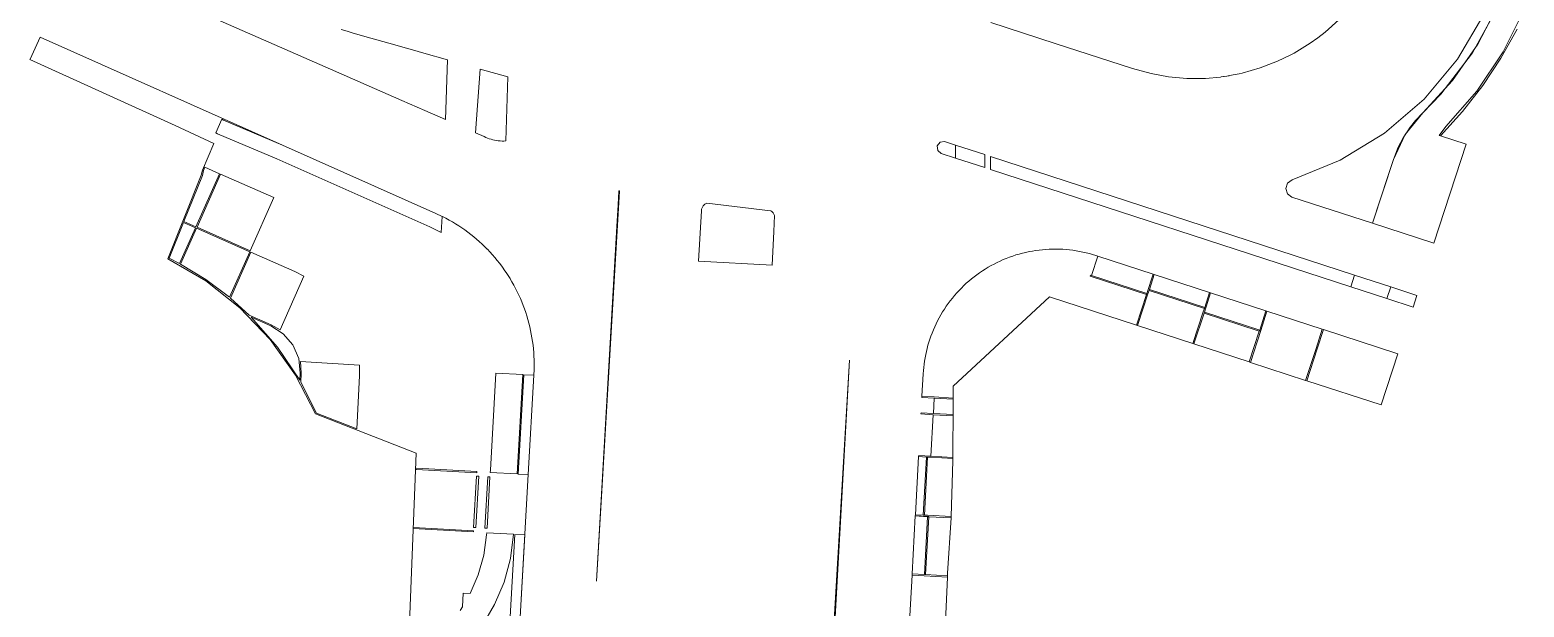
# Model space of a CAD drawing. Header units: metres. Extents: x 105146 to 106170, y 111783 to 118163.
# Drawn here: x 105646.8 to 105780.3, y 113955.1 to 114006.6 of the extents above; entities that cross this region are included whole.
import ezdxf

# ---------------------------------------------------------------- set-up
doc = ezdxf.new("R2010")
doc.units = ezdxf.units.M
doc.layers.add('20-EP-ZONA-DURA', color=253, linetype='CONTINUOUS', lineweight=13)
doc.layers.add('20-EP-ZONA-VERDE', color=84, linetype='CONTINUOUS', lineweight=13)

msp = doc.modelspace()

# ---------------------------------------------------------------- linework, layer by layer
at = {"layer": '20-EP-ZONA-DURA'}
for points in [[(105780.3473, 114008.4386), (105778.4825, 114004.6603), (105776.1344, 114001.1616), (105773.3445, 113998.0041), (105772.7607, 113997.1933), (105772.8597, 113997.1609), (105775.1539, 113996.4143), (105772.2751, 113987.5709), (105766.8073, 113989.3509), (105768.1964, 113993.6183), (105768.6647, 113995.0569), (105769.0897, 113996.142), (105769.5318, 113996.9929), (105769.5335, 113996.9958), (105770.0573, 113997.8031), (105770.0626, 113997.8106), (105770.638, 113998.5352), (105770.641, 113998.5387), (105771.2845, 113999.2099), (105772.9127, 114000.8854), (105772.9171, 114000.8903), (105775.7449, 114004.5921), (105777.8141, 114008.3787)], [(105680.4291, 113946.8003), (105681.3091, 113968.8203), (105672.3093, 113972.3193), (105670.5118, 113975.786), (105668.2435, 113978.9646), (105665.5497, 113981.7918), (105662.4843, 113984.211), (105659.1085, 113986.1739), (105662.0905, 113993.6449), (105662.1935, 113994.0941), (105663.2149, 113996.4761), (105659.7631, 113998.0835), (105646.7699, 114003.9825), (105646.7873, 114004.0205), (105647.6857, 114005.9817), (105669.3639, 113996.3311), (105664.0775, 113998.5767), (105663.9255, 113998.6449), (105663.3931, 113997.4243), (105663.5403, 113997.3599), (105668.8335, 113995.1115), (105682.5145, 113989.0211), (105683.5349, 113988.5335), (105683.6169, 113989.9724), (105683.6696, 113989.9466), (105683.9639, 113989.7953), (105684.2565, 113989.6365), (105684.5414, 113989.4736), (105684.5452, 113989.4713), (105684.8289, 113989.3004), (105685.1083, 113989.1235), (105685.3825, 113988.9412), (105685.6537, 113988.752), (105685.9207, 113988.5568), (105685.9242, 113988.5541), (105686.1869, 113988.3527), (105686.4422, 113988.1479), (105686.4456, 113988.145), (105686.6971, 113987.9337), (105686.9473, 113987.7138), (105687.1889, 113987.4917), (105687.1921, 113987.4886), (105687.4282, 113987.2615), (105687.6614, 113987.027), (105687.6646, 113987.0238), (105687.8906, 113986.786), (105688.1146, 113986.5395), (105688.3301, 113986.2916), (105688.333, 113986.2881), (105688.545, 113986.0326), (105688.7508, 113985.7731), (105688.9533, 113985.5055), (105689.1456, 113985.2392), (105689.1482, 113985.2356), (105689.3353, 113984.9636), (105689.5188, 113984.6837), (105689.6933, 113984.4042), (105689.6957, 113984.4004), (105689.8635, 113984.1174), (105690.0266, 113983.8278), (105690.0287, 113983.8239), (105690.1835, 113983.5341), (105690.1856, 113983.5302), (105690.3341, 113983.2362), (105690.4781, 113982.9345), (105690.6146, 113982.6313), (105690.7442, 113982.325), (105690.8676, 113982.0144), (105690.9833, 113981.7026), (105691.0913, 113981.3903), (105691.0928, 113981.386), (105691.194, 113981.0701), (105691.2888, 113980.7499), (105691.3761, 113980.4288), (105691.4561, 113980.1059), (105691.5288, 113979.7812), (105691.5944, 113979.454), (105691.6525, 113979.1264), (105691.7025, 113978.8015), (105691.7032, 113978.7971), (105691.7463, 113978.4674), (105691.7818, 113978.1404), (105691.7823, 113978.1359), (105691.8105, 113977.8051), (105691.831, 113977.4822), (105691.8444, 113977.1587), (105691.8507, 113976.8369), (105691.8499, 113976.5114), (105691.842, 113976.1878), (105691.8272, 113975.8658), (105691.8217, 113975.7673), (105690.9233, 113975.8201), (105690.4175, 113966.9453), (105691.3159, 113966.8941), (105690.5907, 113954.1449)], [(105716.5797, 113918.5204), (105720.0361, 113977.1163), (105718.317, 113946.1458)], [(105687.2051, 113953.3925), (105688.3149, 113955.2731), (105689.1618, 113957.2858), (105689.7303, 113959.3941), (105690.0101, 113961.5597), (105687.6143, 113961.6963), (105687.6016, 113961.4966), (105687.343, 113959.6952), (105686.8495, 113957.9434), (105686.1299, 113956.2718), (105685.5041, 113956.3075), (105685.4333, 113955.0626), (105685.2251, 113954.7489)], [(105690.5907, 113954.1449), (105691.0069, 113961.5065), (105690.1105, 113961.5543), (105689.6965, 113954.1955)]]:
    msp.add_lwpolyline(points, dxfattribs=at)
for points in [[(105689.3057, 113996.7093), (105689.1419, 113996.7028), (105688.9755, 113996.7035), (105688.8094, 113996.7114), (105688.646, 113996.7262), (105688.4788, 113996.7488), (105688.3149, 113996.7784), (105688.1551, 113996.8145), (105687.9943, 113996.8582), (105687.837, 113996.9084), (105687.6807, 113996.9658), (105687.5271, 113997.0301), (105687.374, 113997.1021), (105687.3693, 113997.1042), (105686.6084, 113997.4382), (105687.014, 114003.1361), (105689.4899, 114002.4373), (105689.3221, 113996.7107), (105689.3057, 113996.7093)], [(105732.1241, 113995.4881), (105732.1241, 113994.3314), (105729.5235, 113995.1779), (105729.5235, 113996.3347), (105732.1241, 113995.4881)], [(105660.5453, 113989.5037), (105661.6179, 113989.0323), (105663.7327, 113993.7829), (105662.4195, 113994.3599), (105662.2889, 113994.0625), (105662.1863, 113993.6151), (105660.5453, 113989.5037)], [(105663.8243, 113993.7427), (105661.7095, 113988.9919), (105666.4701, 113986.8997), (105668.5849, 113991.6503), (105663.8243, 113993.7427)], [(105699.4892, 113992.212), (105697.4345, 113957.3775), (105699.2401, 113989.0614), (105699.3506, 113991.0008), (105699.4199, 113992.2196), (105699.421, 113992.2282), (105699.423, 113992.2348), (105699.4263, 113992.2407), (105699.4296, 113992.2444), (105699.4372, 113992.2501), (105699.4427, 113992.253), (105699.4479, 113992.2546), (105699.453, 113992.2553), (105699.4589, 113992.2551), (105699.4645, 113992.254), (105699.4696, 113992.252), (105699.4753, 113992.2487), (105699.4792, 113992.2454), (105699.483, 113992.2408), (105699.4857, 113992.2361), (105699.4877, 113992.2308), (105699.4889, 113992.2246), (105699.4892, 113992.212)], [(105713.1236, 113985.601), (105706.5345, 113985.9793), (105706.7992, 113990.4656), (105706.8066, 113990.5384), (105706.8195, 113990.6062), (105706.8383, 113990.6726), (105706.8625, 113990.7368), (105706.8922, 113990.7988), (105706.9281, 113990.8584), (105706.9676, 113990.9149), (105707.0118, 113990.9668), (105707.0608, 113991.0152), (105707.1141, 113991.0594), (105707.1694, 113991.0979), (105707.2305, 113991.1329), (105707.2763, 113991.1542), (105712.989, 113990.4758), (105712.9993, 113990.4699), (105713.0579, 113990.4288), (105713.1119, 113990.3833), (105713.1616, 113990.3331), (105713.2068, 113990.2787), (105713.2471, 113990.2203), (105713.2821, 113990.1588), (105713.3114, 113990.0943), (105713.3274, 113990.0491), (105713.2846, 113988.611), (105713.1236, 113985.601)], [(105660.1553, 113985.7463), (105661.5773, 113988.9409), (105660.5081, 113989.4107), (105659.2357, 113986.2227), (105660.1553, 113985.7463)], [(105664.6159, 113982.7347), (105666.4295, 113986.8083), (105661.6689, 113988.9007), (105660.2433, 113985.6983), (105662.5003, 113984.3208), (105664.6159, 113982.7347)], [(105742.2403, 113986.4109), (105741.6833, 113984.6993), (105741.5879, 113984.7299), (105741.5571, 113984.6353), (105746.597, 113982.9951), (105745.6996, 113980.237), (105737.9081, 113982.7733), (105729.2995, 113974.8015), (105729.3056, 113973.7375), (105727.6167, 113973.8315), (105726.5183, 113973.8924), (105726.6299, 113975.901), (105726.6495, 113976.1895), (105726.6758, 113976.475), (105726.7092, 113976.7604), (105726.7493, 113977.0438), (105726.7965, 113977.3273), (105726.8513, 113977.6128), (105726.9123, 113977.8939), (105726.98, 113978.1725), (105727.0545, 113978.4493), (105727.1355, 113978.7239), (105727.1369, 113978.7285), (105727.2235, 113978.9976), (105727.2251, 113979.0023), (105727.3195, 113979.2726), (105727.4196, 113979.5382), (105727.4219, 113979.5439), (105727.5342, 113979.8204), (105727.655, 113980.0978), (105727.7821, 113980.3704), (105727.7843, 113980.375), (105727.9171, 113980.6416), (105728.0589, 113980.9091), (105728.2093, 113981.1758), (105728.3637, 113981.4339), (105728.5258, 113981.6898), (105728.6944, 113981.9415), (105728.8694, 113982.1887), (105729.0487, 113982.4287), (105729.0518, 113982.4327), (105729.2368, 113982.6675), (105729.4303, 113982.9007), (105729.6283, 113983.1271), (105729.6318, 113983.1309), (105729.8351, 113983.3517), (105730.0441, 113983.5674), (105730.2625, 113983.7814), (105730.4822, 113983.9859), (105730.7091, 113984.1866), (105730.9415, 113984.3818), (105731.1805, 113984.5721), (105731.4203, 113984.7533), (105731.6666, 113984.9296), (105731.9174, 113985.0996), (105732.1706, 113985.262), (105732.4297, 113985.4189), (105732.6927, 113985.569), (105732.9593, 113985.7123), (105733.231, 113985.8495), (105733.5015, 113985.9774), (105733.7801, 113986.1007), (105734.0599, 113986.2158), (105734.3412, 113986.3233), (105734.6298, 113986.4252), (105734.9163, 113986.518), (105735.2052, 113986.6036), (105735.4971, 113986.6821), (105735.7899, 113986.7528), (105736.0883, 113986.8167), (105736.3851, 113986.8723), (105736.682, 113986.9202), (105736.9851, 113986.9612), (105737.2847, 113986.9938), (105737.585, 113987.0188), (105737.8898, 113987.0362), (105738.1911, 113987.0457), (105738.4925, 113987.0475), (105738.7938, 113987.0416), (105738.799, 113987.0415), (105739.0989, 113987.0278), (105739.3994, 113987.0064), (105739.7032, 113986.9769), (105740.0024, 113986.9401), (105740.2989, 113986.896), (105740.304, 113986.8951), (105740.6016, 113986.8429), (105740.8962, 113986.7833), (105741.1916, 113986.7158), (105741.4825, 113986.6413), (105741.7734, 113986.5589), (105742.0656, 113986.4679), (105742.2403, 113986.4109)], [(105669.1305, 113979.8439), (105671.2639, 113984.6363), (105670.4429, 113985.0445), (105666.5209, 113986.7681), (105664.6959, 113982.6683), (105666.3681, 113981.1553), (105668.3507, 113980.2839), (105669.1305, 113979.8439)], [(105768.4285, 113983.67), (105768.0879, 113982.6241), (105764.8549, 113983.6765), (105765.1955, 113984.7225), (105768.4285, 113983.67)], [(105751.6675, 113981.4493), (105750.7389, 113978.5965), (105745.7945, 113980.2061), (105746.7229, 113983.0587), (105746.8157, 113983.3441), (105751.7603, 113981.7345), (105751.6675, 113981.4493)], [(105668.3105, 113980.1925), (105666.5661, 113980.9591), (105668.9172, 113978.2802), (105670.9053, 113975.3219), (105670.9353, 113975.9561), (105670.7994, 113977.2686), (105670.2805, 113978.4817), (105669.4252, 113979.4865), (105668.3105, 113980.1925)], [(105756.6764, 113979.7139), (105755.7789, 113976.9559), (105750.8339, 113978.5656), (105751.7317, 113981.3231), (105756.6764, 113979.7139)], [(105761.7469, 113978.1681), (105760.8183, 113975.3154), (105755.8739, 113976.9249), (105756.8023, 113979.7777), (105757.3593, 113981.4893), (105762.3041, 113979.8796), (105761.7469, 113978.1681)], [(105769.0559, 113977.6817), (105767.5701, 113973.1175), (105760.9133, 113975.2845), (105761.8419, 113978.1371), (105762.3991, 113979.8487), (105769.0559, 113977.6817)], [(105676.2261, 113976.6871), (105670.9623, 113976.9977), (105671.0351, 113975.9513), (105670.9977, 113975.1617), (105672.3845, 113972.3973), (105676.0059, 113970.9895), (105676.2293, 113975.7053), (105676.2261, 113976.6871)], [(105690.3177, 113966.9509), (105690.8305, 113975.8281), (105688.4343, 113975.9645), (105687.9329, 113967.2871), (105687.9215, 113967.0875), (105690.3177, 113966.9509)], [(105729.3091, 113973.1353), (105729.2875, 113968.4305), (105727.3227, 113968.5397), (105727.5287, 113972.2477), (105729.3009, 113972.1533), (105729.3013, 113972.2531), (105727.5343, 113972.3475), (105727.6111, 113973.7315), (105729.3062, 113973.6375), (105729.3091, 113973.1353)], [(105729.2861, 113968.1145), (105729.1348, 113963.1419), (105727.0275, 113963.2589), (105726.7298, 113963.2724), (105727.0177, 113968.4563), (105727.3171, 113968.4397), (105729.2871, 113968.3303), (105729.2861, 113968.1145)], [(105686.7235, 113967.1557), (105681.3509, 113967.4619), (105681.3453, 113967.3621), (105686.7177, 113967.0559), (105686.7235, 113967.1557)], [(105686.4389, 113962.1639), (105686.6385, 113962.1525), (105686.9003, 113966.7451), (105686.7007, 113966.7563), (105686.4389, 113962.1639)], [(105687.6991, 113966.6995), (105687.4373, 113962.1069), (105687.6371, 113962.0955), (105687.8987, 113966.6881), (105687.6991, 113966.6995)], [(105728.8091, 113958.0887), (105728.7983, 113957.8414), (105726.8343, 113957.9503), (105727.1219, 113963.1274), (105729.1285, 113963.016), (105728.8091, 113958.0887)], [(105686.4219, 113961.8643), (105681.0493, 113962.1705), (105681.0437, 113962.0707), (105686.4161, 113961.7645), (105686.4219, 113961.8643)], [(105728.5925, 113953.1089), (105728.5734, 113952.5457), (105726.4409, 113952.6641), (105725.3427, 113952.7251), (105725.6311, 113957.9171), (105726.7293, 113957.8561), (105728.794, 113957.7413), (105728.5925, 113953.1089)]]:
    msp.add_lwpolyline(points, close=True, dxfattribs=at)
at = {"layer": '20-EP-ZONA-VERDE'}
for points in [[(105674.5977, 114006.6679), (105675.1307, 114006.5111), (105675.6633, 114006.3555), (105676.1955, 114006.2011), (105676.7273, 114006.0475), (105677.2589, 114005.8947), (105677.7901, 114005.7427), (105678.3207, 114005.5917), (105678.8509, 114005.4411), (105679.3805, 114005.2909), (105679.9097, 114005.1413), (105680.4383, 114004.9919), (105680.9663, 114004.8429), (105681.9979, 114004.5517), (105684.0983, 114003.9589), (105683.9139, 113998.6209), (105682.0707, 113999.4297), (105680.0239, 114000.3281), (105673.6341, 114003.1327), (105651.1219, 114013.0137)], [(105778.0271, 114008.8579), (105776.2182, 114005.3497), (105773.9572, 114002.1144), (105771.2845, 113999.2099), (105769.7157, 113997.2967), (105768.6647, 113995.0569), (105766.8073, 113989.3509), (105759.5917, 113991.6997), (105759.1909, 113991.9919), (105759.0394, 113992.4641), (105759.1953, 113992.9349), (105759.5987, 113993.2233), (105763.9076, 113994.9786), (105767.8763, 113997.407), (105771.4005, 114000.4448), (105774.3875, 114004.0121), (105776.7588, 114008.0152)], [(105779.7241, 114006.6843), (105778.2795, 114004.1178), (105776.6476, 114001.6661), (105774.8377, 113999.3428), (105772.8597, 113997.1609), (105772.7607, 113997.1933), (105773.3445, 113998.0041), (105776.1344, 114001.1616), (105778.4825, 114004.6602), (105780.3473, 114008.4386)], [(105763.7919, 114007.5443), (105762.5527, 114006.4319), (105761.9015, 114005.9229), (105761.2229, 114005.4407), (105759.7999, 114004.5687), (105759.4851, 114004.3991), (105758.3129, 114003.8345), (105756.7601, 114003.2361), (105755.1569, 114002.7803), (105754.8597, 114002.7129), (105754.3491, 114002.6091), (105754.0541, 114002.5561), (105754.0371, 114002.5533), (105753.9671, 114002.5415), (105753.9005, 114002.5305), (105753.7669, 114002.5093), (105753.5255, 114002.4735), (105753.4927, 114002.4687), (105753.4783, 114002.4667), (105753.2759, 114002.4399), (105753.2145, 114002.4171), (105751.8727, 114002.2937), (105750.2065, 114002.2885), (105748.5469, 114002.4249), (105747.0051, 114002.7277), (105745.3271, 114003.1819), (105738.4395, 114005.4171), (105732.6795, 114007.2861)]]:
    msp.add_lwpolyline(points, dxfattribs=at)
for points in [[(105664.0775, 113998.5767), (105669.3639, 113996.3311), (105683.0703, 113990.2295), (105683.617, 113989.9727), (105683.5349, 113988.5335), (105682.5145, 113989.0211), (105668.8335, 113995.1115), (105663.5403, 113997.3599), (105663.3931, 113997.4243), (105663.9255, 113998.6449), (105664.0775, 113998.5767)], [(105728.5403, 113996.6527), (105729.5235, 113996.3347), (105729.5235, 113995.1779), (105728.2441, 113995.5943), (105727.9294, 113995.8576), (105727.8846, 113996.2655), (105728.1346, 113996.5909), (105728.5403, 113996.6527)], [(105765.1955, 113984.7225), (105764.8549, 113983.6765), (105732.6583, 113994.1573), (105732.6583, 113995.3143), (105765.1955, 113984.7225)], [(105663.7327, 113993.7829), (105661.6179, 113989.0323), (105660.5453, 113989.5037), (105662.1863, 113993.6151), (105662.2889, 113994.0625), (105662.4195, 113994.3599), (105663.7327, 113993.7829)], [(105668.5849, 113991.6503), (105666.4701, 113986.8997), (105661.7095, 113988.9919), (105663.8243, 113993.7427), (105668.5849, 113991.6503)], [(105661.5773, 113988.9409), (105660.1553, 113985.7463), (105659.2357, 113986.2227), (105660.5081, 113989.4107), (105661.5773, 113988.9409)], [(105666.4295, 113986.8083), (105664.6159, 113982.7347), (105662.5003, 113984.3208), (105660.2433, 113985.6983), (105661.6689, 113988.9007), (105666.4295, 113986.8083)], [(105670.4429, 113985.0445), (105671.2639, 113984.6363), (105669.1305, 113979.8439), (105668.3507, 113980.2839), (105666.3681, 113981.1553), (105664.6959, 113982.6683), (105666.5209, 113986.7681), (105670.4429, 113985.0445)], [(105747.1849, 113984.8013), (105746.6278, 113983.09), (105741.6833, 113984.6993), (105742.2403, 113986.4109), (105747.1849, 113984.8013)], [(105741.6833, 113984.6993), (105746.6278, 113983.09), (105746.597, 113982.9951), (105741.5571, 113984.6353), (105741.5879, 113984.7299), (105741.6833, 113984.6993)], [(105747.2799, 113984.7705), (105746.8466, 113983.439), (105746.8157, 113983.3441), (105746.7229, 113983.0587), (105745.7945, 113980.2061), (105745.6995, 113980.2369), (105746.597, 113982.9951), (105746.6278, 113983.09), (105747.1849, 113984.8013), (105747.2799, 113984.7705)], [(105752.2247, 113983.1607), (105751.7913, 113981.8295), (105746.8466, 113983.439), (105747.2799, 113984.7705), (105752.2247, 113983.1607)], [(105751.7913, 113981.8295), (105751.7603, 113981.7345), (105746.8157, 113983.3441), (105746.8466, 113983.439), (105751.7913, 113981.8295)], [(105752.3197, 113983.1299), (105751.7626, 113981.4181), (105751.7317, 113981.3231), (105750.8339, 113978.5657), (105750.7389, 113978.5965), (105751.6675, 113981.4493), (105751.7603, 113981.7345), (105751.7913, 113981.8295), (105752.2247, 113983.1607), (105752.3197, 113983.1299)], [(105757.2643, 113981.5203), (105756.7073, 113979.809), (105751.7626, 113981.4181), (105752.3197, 113983.1299), (105757.2643, 113981.5203)], [(105770.7583, 113982.9117), (105770.4179, 113981.8657), (105768.0879, 113982.6241), (105768.4285, 113983.6701), (105770.7583, 113982.9117)], [(105668.3105, 113980.1925), (105669.4253, 113979.4864), (105670.2806, 113978.4816), (105670.7995, 113977.2683), (105670.9353, 113975.9561), (105670.9053, 113975.3219), (105668.9172, 113978.2802), (105666.5661, 113980.9591), (105668.3105, 113980.1925)], [(105756.7073, 113979.809), (105756.6764, 113979.7139), (105751.7317, 113981.3231), (105751.7626, 113981.4181), (105756.7073, 113979.809)], [(105757.3593, 113981.4893), (105756.8023, 113979.7777), (105755.8739, 113976.9249), (105755.7789, 113976.9559), (105756.6764, 113979.7139), (105756.7073, 113979.809), (105757.2643, 113981.5203), (105757.3593, 113981.4893)], [(105762.3991, 113979.8487), (105761.8419, 113978.1371), (105760.9133, 113975.2845), (105760.8183, 113975.3155), (105761.7469, 113978.1681), (105762.3041, 113979.8797), (105762.3991, 113979.8487)], [(105676.2261, 113976.6871), (105676.2293, 113975.7053), (105676.0059, 113970.9895), (105672.3845, 113972.3973), (105670.9977, 113975.1617), (105671.0351, 113975.9513), (105670.9623, 113976.9977), (105676.2261, 113976.6871)], [(105691.8217, 113975.7673), (105691.3159, 113966.8941), (105690.4175, 113966.9453), (105690.9233, 113975.8201), (105691.8217, 113975.7673)], [(105727.6167, 113973.8315), (105729.3057, 113973.7375), (105729.3063, 113973.6375), (105727.6111, 113973.7315), (105726.5073, 113973.7835), (105726.5133, 113973.8927), (105727.6167, 113973.8315)], [(105727.5343, 113972.3475), (105729.3013, 113972.2531), (105729.3009, 113972.1533), (105727.5287, 113972.2477), (105726.4303, 113972.3087), (105726.4359, 113972.4085), (105727.5343, 113972.3475)], [(105726.9177, 113968.4619), (105726.6297, 113963.277), (105725.9305, 113963.3087), (105726.2189, 113968.5007), (105726.9177, 113968.4619)], [(105727.3227, 113968.5397), (105729.2875, 113968.4305), (105729.2871, 113968.3303), (105727.3171, 113968.4397), (105727.0177, 113968.4563), (105726.9177, 113968.4619), (105726.2189, 113968.5007), (105726.2245, 113968.6005), (105727.3227, 113968.5397)], [(105727.0177, 113968.4563), (105726.7298, 113963.2724), (105726.6297, 113963.277), (105726.9177, 113968.4619), (105727.0177, 113968.4563)], [(105686.7235, 113967.1557), (105686.7177, 113967.0559), (105681.3453, 113967.3621), (105681.3509, 113967.4619), (105686.7235, 113967.1557)], [(105686.9003, 113966.7451), (105686.6385, 113962.1525), (105686.4389, 113962.1639), (105686.7007, 113966.7563), (105686.9003, 113966.7451)], [(105687.8987, 113966.6881), (105687.6371, 113962.0955), (105687.4373, 113962.1069), (105687.6991, 113966.6995), (105687.8987, 113966.6881)], [(105727.0222, 113963.1329), (105726.7347, 113957.9559), (105725.6365, 113958.0169), (105725.9249, 113963.2089), (105727.0222, 113963.1329)], [(105726.6295, 113963.2699), (105726.7293, 113963.2643), (105726.7298, 113963.2724), (105727.0275, 113963.2589), (105729.1337, 113963.1419), (105729.1295, 113963.0159), (105727.1219, 113963.1274), (105727.1227, 113963.1423), (105727.0227, 113963.1479), (105725.9249, 113963.2089), (105725.9305, 113963.3087), (105726.6295, 113963.2699)], [(105727.0227, 113963.1479), (105727.0222, 113963.1329), (105725.9249, 113963.2089), (105727.0227, 113963.1479)], [(105726.6297, 113963.277), (105726.6295, 113963.2699), (105725.9305, 113963.3087), (105726.6297, 113963.277)], [(105726.7298, 113963.2724), (105726.7293, 113963.2643), (105726.6295, 113963.2699), (105726.6297, 113963.277), (105726.7298, 113963.2724)], [(105727.1219, 113963.1274), (105726.8343, 113957.9503), (105726.7347, 113957.9559), (105727.0222, 113963.1329), (105727.1219, 113963.1274)], [(105727.1227, 113963.1423), (105727.1219, 113963.1274), (105727.0222, 113963.1329), (105727.0227, 113963.1479), (105727.1227, 113963.1423)], [(105686.4219, 113961.8643), (105686.4161, 113961.7645), (105681.0437, 113962.0707), (105681.0493, 113962.1705), (105686.4219, 113961.8643)], [(105726.7347, 113957.9559), (105726.8343, 113957.9503), (105728.7997, 113957.8413), (105728.7941, 113957.7413), (105726.7293, 113957.8561), (105725.6311, 113957.9171), (105725.6365, 113958.0169), (105726.7347, 113957.9559)]]:
    msp.add_lwpolyline(points, close=True, dxfattribs=at)

doc.saveas('drawing.dxf')
